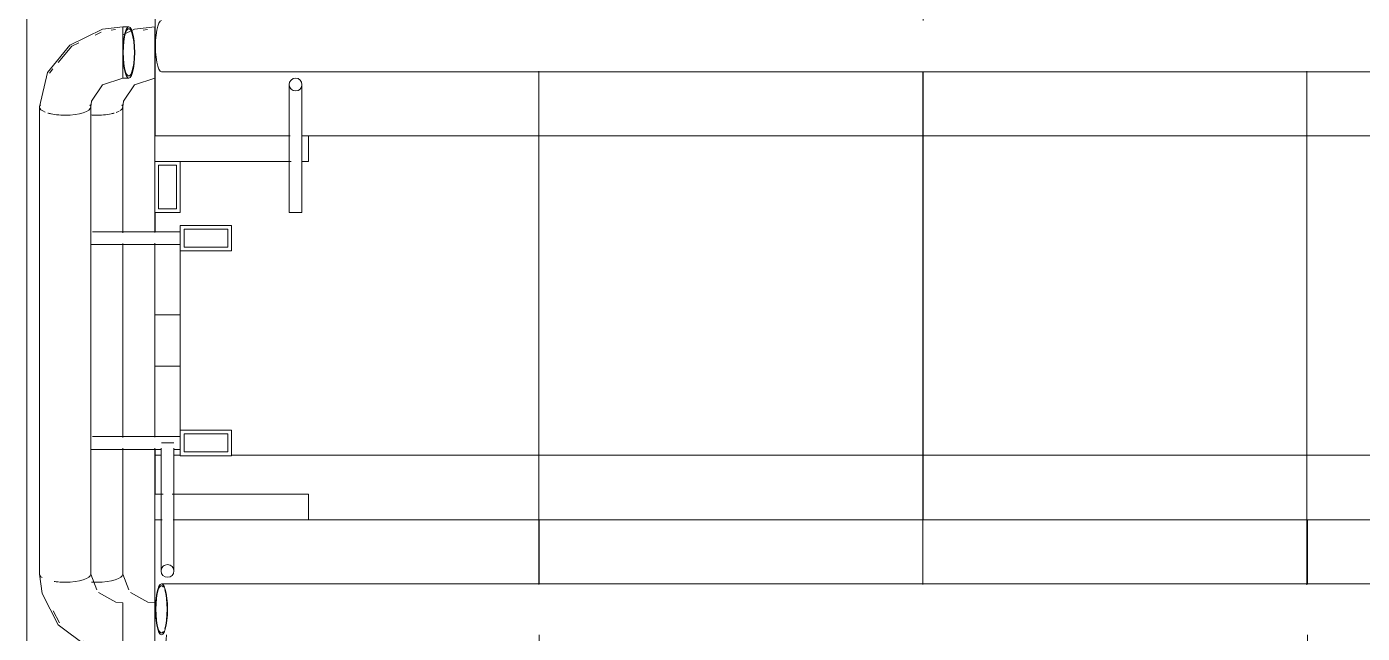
# Model space of a CAD drawing. Header units: millimetres. Extents: x -6467 to 106027, y -7090 to 195095.
# Drawn here: x 68950 to 69993, y 56892 to 57366 of the extents above; entities that cross this region are included whole.
import ezdxf

# ---------------------------------------------------------------- set-up
doc = ezdxf.new("R2010")
doc.units = ezdxf.units.MM
doc.linetypes.add('50_200_ШТРИХ_1Т_ш5_п1_п1_', pattern=[1400, 1000, -200, 0, -200])
for name, color, linetype, lineweight in [('A-FLOR', 7, 'Continuous', 9), ('Ограждение', 7, 'Continuous', 9), ('Ограждение-1', 7, 'Continuous', 20)]:
    doc.layers.add(name, color=color, linetype=linetype, lineweight=lineweight)
for name, color, linetype, lineweight, true_color in [('S-STRS-1', 7, 'Continuous', 9, 0xaaaaaa), ('S-STRS-2', 7, 'Continuous', 5, 0xbfbfbf), ('Оси-3', 7, '50_200_ШТРИХ_1Т_ш5_п1_п1_', 9, 0xaaaaaa)]:
    doc.layers.add(name, color=color, linetype=linetype, lineweight=lineweight, true_color=true_color)
pattern_1 = [(0, (72950, 55431.04), (0, 600), []), (90, (72950, 55431.04), (-600, 4e-14), [])]
pattern_2 = [(180, (69050, 58831.04), (7e-14, -600), []), (270, (69050, 58831.04), (600, 4e-14), [])]
pattern_3 = [(180, (69050, 58831.04), (-7e-14, -600), []), (270, (69050, 58831.04), (600, 4e-14), [])]

# ---------------------------------------------------------------- blocks, each defined once
blk = doc.blocks.new('О_Элемент ограждения_Обод_Труба_ГОСТ 8645-68 - О_Элемент ограждения_Обод_Труба_ГОСТ 8645-68-26169597-АИ_План этажа Радиаторы_2')
at = {"layer": 'Ограждение-1'}
for p, q in [((-20, -20), (-20, 20)), ((-20, 20), (0, 20)), ((-17, 17), (-17, -17)), ((-3, 17), (-17, 17)), ((-3, -17), (-3, 17)), ((0, 20), (0, -20)), ((0, -20), (-20, -20)), ((-17, -17), (-3, -17))]:
    blk.add_line(p, q, dxfattribs=at)
blk = doc.blocks.new('О_Полоса_Трапеция прямоугольная_Прокат_ГОСТ 103-2006 - Крепежная пластина-V116-АИ_План этажа Радиаторы_2')
at = {"layer": 'Ограждение'}
for p, q in [((69050, 57281), (69050, 57261)), ((69170, 57261), (69170, 57281)), ((69070, 57261), (69156.5, 57261)), ((69164.6, 57261), (69170, 57261))]:
    blk.add_line(p, q, dxfattribs=at)
blk = doc.blocks.new('О_Кронштейн_Форма Г_Круг_ГОСТ 2590-2006 - О_Кронштейн_Форма Г_Круг_ГОСТ 2590-2006-18996168-АИ_План этажа Радиаторы_2')
at = {"layer": 'Ограждение'}
for p, q in [((7755, 57221), (7755, 57296)), ((7765, 57296), (7765, 57221)), ((7755, 57221), (7760, 57221)), ((7760, 57221), (7765, 57221))]:
    blk.add_line(p, q, dxfattribs=at)
at = {"layer": 'Ограждение', "flags": 128}
for points in [[(7755, 57296), (7755, 57312.4), (7755, 57320.8), (7755, 57321)], [(7765, 57321), (7765, 57314.9), (7765, 57299.6), (7765, 57296)]]:
    blk.add_lwpolyline(points, dxfattribs=at)
at = {"layer": 'Ограждение'}
for start, end in [(90, 270), (270, 90)]:
    blk.add_arc((7760, 57321), 5, start, end, dxfattribs=at)
blk = doc.blocks.new('О_Кронштейн_Форма Г_Круг_ГОСТ 2590-2006 - О_Кронштейн_Форма Г_Круг_ГОСТ 2590-2006-V98-АИ_План этажа Радиаторы_2')
at = {"layer": 'Ограждение'}
for p, q in [((7755, 57221), (7755, 57296)), ((7765, 57296), (7765, 57221)), ((7755, 57221), (7755.2, 57221)), ((7764.8, 57221), (7765, 57221))]:
    blk.add_line(p, q, dxfattribs=at)
at = {"layer": 'Ограждение', "flags": 128}
for points in [[(7755, 57296), (7755, 57312.4), (7755, 57320.8), (7755, 57321)], [(7765, 57321), (7765, 57314.9), (7765, 57299.6), (7765, 57296)]]:
    blk.add_lwpolyline(points, dxfattribs=at)
at = {"layer": 'Ограждение'}
for start, end in [(135, 225), (345, 30), (300, 315)]:
    blk.add_arc((7760, 57321), 5, start, end, dxfattribs=at)
blk = doc.blocks.new('О_Элемент поручня_Маршевый_Труба_ГОСТ 8732-78 - О_Элемент поручня_Маршевый_Труба_ГОСТ 8732-78-V117-АИ_План этажа Радиаторы_2')
at = {"layer": 'Ограждение'}
blk.add_line((-13.2, 0), (-3902.6, 0), dxfattribs=at)
at = {"layer": 'Ограждение', "flags": 128}
for points in [[(-8.4, -20), (-8.6, -15.5), (-8.9, -11.3), (-9.5, -7.5), (-10.2, -4.4), (-11.1, -2), (-12.1, -0.5), (-13.2, 0)], [(-13.2, -40), (-12.1, -39.5), (-11.1, -38), (-10.2, -35.6), (-9.5, -32.5), (-8.9, -28.7), (-8.6, -24.5), (-8.4, -20)]]:
    blk.add_lwpolyline(points, dxfattribs=at)
blk = doc.blocks.new('О_Элемент поручня_Маршевый_Труба_ГОСТ 8732-78 - О_Элемент поручня_Маршевый_Труба_ГОСТ 8732-78-V103-АИ_План этажа Радиаторы_2')
at = {"layer": 'Ограждение'}
blk.add_line((-13.2, 0), (-3902.6, 0), dxfattribs=at)
at = {"layer": 'Ограждение', "flags": 128}
for points in [[(-3907.3, -20), (-3907.2, -15.5), (-3906.9, -11.3), (-3906.3, -7.5), (-3905.6, -4.4), (-3904.7, -2), (-3903.7, -0.5), (-3902.6, 0)], [(-3901.1, -2.7), (-3902.1, -1.6), (-3903.1, -1.6), (-3904.2, -2.7), (-3905.1, -4.8), (-3905.9, -7.7), (-3906.5, -11.4), (-3906.9, -15.6), (-3907, -20)], [(-3902.6, 0), (-3901.6, -0.5), (-3900.6, -2), (-3899.7, -4.4), (-3898.9, -7.5), (-3898.4, -11.3), (-3898, -15.5), (-3897.9, -20)], [(-3898.2, -20), (-3898.4, -15.6), (-3898.7, -11.4), (-3899.3, -7.7), (-3900.1, -4.8), (-3900.2, -4.7)], [(-3902.6, -40), (-3903.7, -39.5), (-3904.7, -38), (-3905.6, -35.6), (-3906.3, -32.5), (-3906.9, -28.7), (-3907.2, -24.5), (-3907.3, -20)], [(-3907, -20), (-3906.9, -24.4), (-3906.5, -28.6), (-3905.9, -32.3), (-3905.1, -35.2), (-3904.2, -37.3), (-3903.1, -38.4), (-3902.1, -38.4), (-3901.1, -37.3)], [(-3897.9, -20), (-3898, -24.5), (-3898.4, -28.7), (-3898.9, -32.5), (-3899.7, -35.6), (-3900.6, -38), (-3901.6, -39.5), (-3902.6, -40)], [(-3900.1, -35.2), (-3899.3, -32.3), (-3898.7, -28.6), (-3898.4, -24.4), (-3898.2, -20)]]:
    blk.add_lwpolyline(points, dxfattribs=at)
blk = doc.blocks.new('О_Элемент поручня_Маршевый_Труба_ГОСТ 8732-78 - О_Элемент поручня_Маршевый_Труба_ГОСТ 8732-78-V118-АИ_План этажа Радиаторы_2')
at = {"layer": 'Ограждение'}
blk.add_line((-3902.1, -1.6), (-3903.1, -1.6), dxfattribs=at)
at = {"layer": 'Ограждение', "flags": 128}
blk.add_lwpolyline([(-3907.3, -19.4), (-3907.2, -15.5), (-3906.9, -11.3), (-3906.3, -7.5), (-3905.6, -4.4), (-3904.7, -2), (-3903.7, -0.5), (-3902.6, 0)], dxfattribs=at)
blk = doc.blocks.new('О_Полоса_Трапеция прямоугольная_Прокат_ГОСТ 103-2006 - Крепежная пластина-V119-АИ_План этажа Радиаторы_2')
at = {"layer": 'Ограждение'}
for p, q in [((69056.5, 57001), (69050, 57001)), ((69170, 57001), (69063.5, 57001)), ((69170, 56981), (69170, 57001))]:
    blk.add_line(p, q, dxfattribs=at)
blk = doc.blocks.new('О_Кронштейн_Форма Г_Круг_ГОСТ 2590-2006 - О_Кронштейн_Форма Г_Круг_ГОСТ 2590-2006-V120-АИ_План этажа Радиаторы_2')
at = {"layer": 'Ограждение'}
for p, q in [((69060, 57041), (69055.2, 57041)), ((69064.8, 57041), (69060, 57041)), ((69055, 56966), (69055, 57036.9)), ((69065, 57036.8), (69065, 56966))]:
    blk.add_line(p, q, dxfattribs=at)
at = {"layer": 'Ограждение', "flags": 128}
for points in [[(69055, 56941), (69055, 56947.2), (69055, 56962.5), (69055, 56966)], [(69065, 56966), (69065, 56949.7), (69065, 56941.3), (69065, 56941)]]:
    blk.add_lwpolyline(points, dxfattribs=at)
at = {"layer": 'Ограждение'}
for start, end in [(90, 270), (270, 90)]:
    blk.add_arc((69060, 56941), 5, start, end, dxfattribs=at)
blk = doc.blocks.new('О_Кронштейн_Форма Г_Круг_ГОСТ 2590-2006 - О_Кронштейн_Форма Г_Круг_ГОСТ 2590-2006-V121-АИ_План этажа Радиаторы_2')
at = {"layer": 'Ограждение'}
for p, q in [((69055, 56966), (69055, 57036.9)), ((69065, 57036.8), (69065, 56966))]:
    blk.add_line(p, q, dxfattribs=at)
at = {"layer": 'Ограждение', "flags": 128}
for points in [[(69055, 56941), (69055, 56947.2), (69055, 56962.5), (69055, 56966)], [(69065, 56966), (69065, 56949.7), (69065, 56941.3), (69065, 56941)]]:
    blk.add_lwpolyline(points, dxfattribs=at)
at = {"layer": 'Ограждение'}
for start, end in [(120, 135), (315, 45), (165, 210)]:
    blk.add_arc((69060, 56941), 5, start, end, dxfattribs=at)
blk = doc.blocks.new('О_Кронштейн_Форма Г_Круг_ГОСТ 25901 - О_Кронштейн_Форма Г_Круг_ГОСТ 2590-2006 2-26172775-АИ_План этажа Радиаторы_2')
at = {"layer": 'Ограждение'}
for p, q in [((7624.5, 57212.1), (7670, 57212.1)), ((7670, 57202.1), (7624.4, 57202.1))]:
    blk.add_line(p, q, dxfattribs=at)
blk = doc.blocks.new('О_Кронштейн_Форма Г_Круг_ГОСТ 25901 - О_Кронштейн_Форма Г_Круг_ГОСТ 2590-2006 2-V109-АИ_План этажа Радиаторы_2')
at = {"layer": 'Ограждение'}
for p, q in [((7601.5, 57212.1), (7605, 57212.1)), ((7605, 57212.1), (7670, 57212.1)), ((7670, 57207.1), (7670, 57212.1)), ((7670, 57202.1), (7670, 57207.1)), ((7605, 57202.1), (7600, 57202.1)), ((7670, 57202.1), (7605, 57202.1))]:
    blk.add_line(p, q, dxfattribs=at)
blk = doc.blocks.new('О_Кронштейн_Форма Г_Круг_ГОСТ 25901 - О_Кронштейн_Форма Г_Круг_ГОСТ 2590-2006 2-V128-АИ_План этажа Радиаторы_2')
at = {"layer": 'Ограждение'}
for p, q in [((69024.9, 57046), (69070, 57046)), ((69055.2, 57036), (69024.9, 57036)), ((69070, 57036), (69064.8, 57036))]:
    blk.add_line(p, q, dxfattribs=at)
blk = doc.blocks.new('О_Кронштейн_Форма Г_Круг_ГОСТ 25901 - О_Кронштейн_Форма Г_Круг_ГОСТ 2590-2006 2-V129-АИ_План этажа Радиаторы_2')
at = {"layer": 'Ограждение'}
for p, q in [((69001.5, 57046), (69005, 57046)), ((69005, 57046), (69070, 57046)), ((69005, 57036), (68999.8, 57036)), ((69055.2, 57036), (69005, 57036)), ((69070, 57036), (69064.8, 57036))]:
    blk.add_line(p, q, dxfattribs=at)
blk = doc.blocks.new('О_Элемент ограждения_Обод_Труба_ГОСТ 1 - О_Элемент ограждения_Обод_Труба_ГОСТ 8645-68 2-V130-АИ_План этажа Радиаторы_2')
at = {"layer": 'Ограждение-1'}
for p, q in [((-180, 20), (-160, 20)), ((-180, -20), (-180, 20)), ((-177, 17), (-177, -17)), ((-163, 17), (-177, 17)), ((-163, -17), (-163, 17)), ((-160, 20), (-160, -20)), ((-20, -20), (-20, 20)), ((-20, 20), (0, 20)), ((-17, 17), (-17, -17)), ((-3, 17), (-17, 17)), ((-3, -17), (-3, 17)), ((0, 20), (0, -20)), ((-174.8, -20), (-180, -20)), ((-177, -17), (-163, -17)), ((-160, -20), (-165.2, -20)), ((0, -20), (-20, -20)), ((-17, -17), (-3, -17))]:
    blk.add_line(p, q, dxfattribs=at)
blk = doc.blocks.new('О_Полоса_Трапеция прямоугольная_Прокат_ГОСТ 1 - Крепежная пластина 2-V131-АИ_План этажа Радиаторы_2')
at = {"layer": 'Ограждение'}
for p, q in [((69070, 57141), (69050, 57141)), ((69070, 57051), (69070, 57141))]:
    blk.add_line(p, q, dxfattribs=at)
blk = doc.blocks.new('О_Элемент поручня_Маршевый_Труба_ГОСТ 1 - О_Элемент поручня_Маршевый_Труба_ГОСТ 8732-78 2-26200901-АИ_План этажа Радиаторы_2')
at = {"layer": 'Ограждение'}
for p, q in [((-371.3, 0), (-6.4, 0)), ((-6.4, -40), (-371.3, -40))]:
    blk.add_line(p, q, dxfattribs=at)
for centre, start_param, end_param in [((-371.3, -20), 0, 0.224399), ((-371.3, -20), 4.712389, 6.283185), ((-6.4, -20), 4.712389, 6.283185), ((-371.3, -20), 4.039191, 4.712389), ((-6.4, -20), 4.48799, 4.712389), ((-6.4, -20), 4.26359, 4.449653), ((-371.3, -20), 2.879793, 3.141593), ((-371.3, -20), 3.141593, 3.814791), ((-6.4, -20), 3.141593, 3.590392)]:
    blk.add_ellipse(centre, major_axis=(0, 20), ratio=0.322266, start_param=start_param, end_param=end_param, dxfattribs=at)
blk = doc.blocks.new('О_Элемент поручня_Маршевый_Труба_ГОСТ 1 - О_Элемент поручня_Маршевый_Труба_ГОСТ 8732-78 2-V132-АИ_План этажа Радиаторы_2')
at = {"layer": 'Ограждение'}
for p, q in [((-371.3, 0), (-273, 0)), ((-264.6, 0), (-113, 0)), ((-104.6, 0), (-6.4, 0))]:
    blk.add_line(p, q, dxfattribs=at)
for centre, start_param, end_param in [((-371.3, -20), 0, 0.261799), ((-371.3, -20), 5.834386, 6.283185), ((-371.3, -20), 4.712389, 5.385587), ((-6.4, -20), 4.712389, 6.283185), ((-371.3, -20), 4.45951, 4.712389), ((-6.4, -20), 4.48799, 4.712389)]:
    blk.add_ellipse(centre, major_axis=(0, 20), ratio=0.322266, start_param=start_param, end_param=end_param, dxfattribs=at)
blk = doc.blocks.new('О_Полоса_Трапеция прямоугольная_Прокат_ГОСТ 1 - Крепежная пластина 2-V133-АИ_План этажа Радиаторы_2')
at = {"layer": 'Ограждение'}
for p, q in [((69070, 57101), (69070, 57191)), ((69050, 57101), (69070, 57101))]:
    blk.add_line(p, q, dxfattribs=at)
blk = doc.blocks.new('О_Элемент поручня_Загиб_Труба_ГОСТ 1 - О_Элемент поручня_Загиб_Труба_ГОСТ 8732-78 2-V134-АИ_План этажа Радиаторы_2')
at = {"layer": 'Ограждение'}
for p, q in [((69000, 56938.6), (69004.8, 56926.3)), ((69025, 56913.9), (69025, 56916)), ((69025, 56889.6), (69025, 56914.9)), ((69025, 56914.5), (69025, 56913.5)), ((68975.5, 56900.4), (68970.6, 56909.9)), ((69025, 56876), (69025, 56889.6)), ((69025, 56877.5), (69022.6, 56878)), ((69025, 56877.8), (69025, 56877.5))]:
    blk.add_line(p, q, dxfattribs=at)
at = {"layer": 'Ограждение', "flags": 128}
for points in [[(69025, 56876), (68997.1, 56882), (68974.7, 56898.9), (68962, 56923.4), (68960, 56938.6)], [(69006.1, 56924.1), (69019.7, 56916.5), (69025, 56916)], [(69005.7, 56881.7), (68997.5, 56883.5), (68994.3, 56886)]]:
    blk.add_lwpolyline(points, dxfattribs=at)
at = {"layer": 'Ограждение'}
blk.add_ellipse((68980, 56938.6), major_axis=(20, 0), ratio=0.322266, start_param=4.712389, end_param=6.283185, dxfattribs=at)
blk = doc.blocks.new('О_Элемент поручня_Загиб_Труба_ГОСТ 1 - О_Элемент поручня_Загиб_Труба_ГОСТ 8732-78 2-V135-АИ_План этажа Радиаторы_2')
at = {"layer": 'Ограждение'}
for p, q in [((69025, 56938.6), (69029.8, 56926.3)), ((69050, 56913.9), (69050, 56916)), ((69050, 56913), (69050, 56914.9)), ((69050, 56914.5), (69050, 56913.5)), ((69030.7, 56881.7), (69025, 56883)), ((69050, 56876), (69025, 56881.4)), ((69050, 56877.5), (69047.6, 56878)), ((69050, 56876), (69050, 56878.1)), ((69050, 56877.8), (69050, 56877.5))]:
    blk.add_line(p, q, dxfattribs=at)
at = {"layer": 'Ограждение', "flags": 128}
blk.add_lwpolyline([(69031.1, 56924.1), (69044.7, 56916.5), (69050, 56916)], dxfattribs=at)
at = {"layer": 'Ограждение'}
blk.add_ellipse((69005, 56938.6), major_axis=(20, 0), ratio=0.322266, start_param=4.712389, end_param=6.283185, dxfattribs=at)
blk = doc.blocks.new('О_Элемент поручня_Загиб_Труба_ГОСТ 1 - О_Элемент поручня_Загиб_Труба_ГОСТ 8732-78 2-V136-АИ_План этажа Радиаторы_2')
at = {"layer": 'Ограждение'}
for p, q in [((69003.4, 57359.6), (69008.1, 57361.8)), ((69015.9, 57363.6), (69019.4, 57364)), ((69025, 57365), (69025, 57366)), ((69025, 57339.6), (69025, 57365)), ((68967.7, 57329.9), (68970.5, 57333.3)), ((69025, 57335), (69025, 57339.6)), ((69025, 57331), (69025, 57335)), ((69025, 57326.1), (69025, 57331)), ((69025, 57330.7), (69025, 57328.6)), ((69025, 57327.6), (69025, 57327.6))]:
    blk.add_line(p, q, dxfattribs=at)
at = {"layer": 'Ограждение', "flags": 128}
for points in [[(68960, 57303.5), (68966.2, 57330.3), (68983.7, 57351.8), (69009.1, 57364.2), (69025, 57366.1)], [(68974.6, 57338.3), (68985.2, 57351.1), (68990.6, 57353.6)], [(69025, 57326.1), (69009.1, 57320.9), (69000.5, 57308.1), (69000, 57303.5)]]:
    blk.add_lwpolyline(points, dxfattribs=at)
at = {"layer": 'Ограждение'}
for start_param, end_param in [(2.879793, 3.141593), (4.712389, 6.283185), (0, 0.261799), (3.975256, 4.128787)]:
    blk.add_ellipse((68980, 57303.5), major_axis=(20, 0), ratio=0.322266, start_param=start_param, end_param=end_param, dxfattribs=at)
blk = doc.blocks.new('О_Элемент поручня_Загиб_Труба_ГОСТ 1 - О_Элемент поручня_Загиб_Труба_ГОСТ 8732-78 2-V137-АИ_План этажа Радиаторы_2')
at = {"layer": 'Ограждение'}
for p, q in [((69040.9, 57363.6), (69044.4, 57364)), ((69050, 57365), (69050, 57366)), ((69050, 57339.6), (69050, 57365)), ((69050, 57335), (69050, 57339.6)), ((69050, 57331), (69050, 57335)), ((69050, 57326.1), (69050, 57331)), ((69050, 57330.7), (69050, 57328.6)), ((69050, 57327.6), (69050, 57327.6))]:
    blk.add_line(p, q, dxfattribs=at)
at = {"layer": 'Ограждение', "flags": 128}
for points in [[(69025, 57359.8), (69034.1, 57364.2), (69050, 57366.1)], [(69050, 57326.1), (69034.1, 57320.9), (69025.5, 57308.1), (69025, 57303.5)]]:
    blk.add_lwpolyline(points, dxfattribs=at)
at = {"layer": 'Ограждение'}
for start_param, end_param in [(5.546052, 5.759587), (0, 0.261799), (4.45951, 4.712389), (5.295991, 5.449522)]:
    blk.add_ellipse((69005, 57303.5), major_axis=(20, 0), ratio=0.322266, start_param=start_param, end_param=end_param, dxfattribs=at)
blk = doc.blocks.new('О_Элемент поручня_Площадочный_Одноуровневый_ГОСТ 1 - О_Элемент поручня_Площадочный_Одноуровневый_ГОСТ 8732-78 2-V138-АИ_План этажа Радиаторы_2')
at = {"layer": 'Ограждение'}
for p, q in [((4.7, 0), (0, 0)), ((0, 0), (0, -0.7)), ((0, -10), (0, -13.2)), ((0, -20), (0, -21.8)), ((0, -37.9), (0, -36)), ((0, -37.9), (0, -36)), ((0, -39.3), (0, -40)), ((0, -40), (4.7, -40))]:
    blk.add_line(p, q, dxfattribs=at)
at = {"layer": 'Ограждение', "flags": 128}
for points in [[(0, -20), (0.1, -15.5), (0.5, -11.3), (1, -7.5), (1.8, -4.4), (2.7, -2), (3.7, -0.5), (4.7, 0)], [(9.1, -20), (9, -15.6), (8.6, -11.4), (8, -7.7), (7.2, -4.8), (6.3, -2.7), (5.2, -1.6), (4.2, -1.6), (3.2, -2.7), (2.2, -4.8), (1.5, -7.7), (0.9, -11.4), (0.5, -15.6), (0.4, -20)], [(4.7, 0), (5.8, -0.5), (6.8, -2), (7.7, -4.4), (8.4, -7.5), (9, -11.3), (9.3, -15.5), (9.4, -20)], [(4.7, -40), (3.7, -39.5), (2.7, -38), (1.8, -35.6), (1, -32.5), (0.5, -28.7), (0.1, -24.5), (0, -20)], [(0.4, -20), (0.5, -24.4), (0.9, -28.6), (1.5, -32.3), (2.2, -35.2), (3.2, -37.3), (4.2, -38.4), (5.2, -38.4), (6.3, -37.3), (7.2, -35.2), (8, -32.3), (8.6, -28.6), (9, -24.4), (9.1, -20)], [(9.4, -20), (9.3, -24.5), (9, -28.7), (8.4, -32.5), (7.7, -35.6), (6.8, -38), (5.8, -39.5), (4.7, -40)]]:
    blk.add_lwpolyline(points, dxfattribs=at)
blk = doc.blocks.new('О_Элемент поручня_Площадочный_Одноуровневый_ГОСТ 1 - О_Элемент поручня_Площадочный_Одноуровневый_ГОСТ 8732-78 2-V139-АИ_План этажа Радиаторы_2')
at = {"layer": 'Ограждение'}
for p, q in [((4.7, 0), (0, 0)), ((0, -40), (4.7, -40))]:
    blk.add_line(p, q, dxfattribs=at)
at = {"layer": 'Ограждение', "flags": 128}
for points in [[(1.8, -4.4), (2.7, -2), (3.7, -0.5), (4.7, 0)], [(6.3, -2.7), (5.2, -1.6), (4.2, -1.6), (3.2, -2.7), (2.2, -4.8)], [(4.7, 0), (5.8, -0.5), (6.8, -2)]]:
    blk.add_lwpolyline(points, dxfattribs=at)
blk = doc.blocks.new('О_Элемент поручня_Площадочный_Одноуровневый_ГОСТ 1 - О_Элемент поручня_Площадочный_Одноуровневый_ГОСТ 8732-78 2-V140-АИ_План этажа Радиаторы_2')
at = {"layer": 'Ограждение'}
for p, q in [((9.4, 0), (4.7, 0)), ((9.4, -2), (9.4, 0)), ((9.4, -5.9), (9.4, 0)), ((9.4, -1.5), (9.4, -2.1)), ((9.4, -20), (9.4, -6.3)), ((9.4, -40), (9.4, -20)), ((9.4, -36), (9.4, -38.5)), ((9.4, -40), (9.4, -37.3))]:
    blk.add_line(p, q, dxfattribs=at)
at = {"layer": 'Ограждение', "flags": 128}
for points in [[(1, -7.5), (0.5, -11.3), (0.1, -15)], [(4.7, 0), (3.7, -0.5), (2.7, -2), (1.8, -4.4), (1.3, -6.3)], [(3.2, -2.7), (4.2, -1.6), (5.2, -1.6), (6.3, -2.7)], [(6.8, -2), (5.8, -0.5), (4.7, 0)]]:
    blk.add_lwpolyline(points, dxfattribs=at)
blk = doc.blocks.new('О_Элемент поручня_Площадочный_Одноуровневый_ГОСТ 1 - О_Элемент поручня_Площадочный_Одноуровневый_ГОСТ 8732-78 2-V141-АИ_План этажа Радиаторы_2')
at = {"layer": 'Ограждение'}
for p, q in [((9.4, 0), (4.7, 0)), ((9.4, -2), (9.4, 0)), ((9.4, -2.7), (9.4, 0)), ((9.4, -40), (9.4, -37.3)), ((9.4, -37.9), (9.4, -38.5)), ((9.4, -40), (9.4, -38))]:
    blk.add_line(p, q, dxfattribs=at)
at = {"layer": 'Ограждение', "flags": 128}
for points in [[(4.7, 0), (3.7, -0.5), (2.7, -2), (1.8, -4.4)], [(3.2, -2.7), (4.2, -1.6), (5.2, -1.6), (6.3, -2.7)], [(6.8, -2), (5.8, -0.5), (4.7, 0)]]:
    blk.add_lwpolyline(points, dxfattribs=at)

msp = doc.modelspace()

# ---------------------------------------------------------------- hatches: boundary and pattern name
at = {"layer": 'S-STRS-2'}
h = msp.add_hatch(dxfattribs=at)
h.set_pattern_fill('FP_19', color=256, style=0, pattern_type=2)
h.set_pattern_definition(pattern_3)
h.paths.add_polyline_path([(69050, 57281), (69155.2, 57283.4), (69156.5, 57296), (69164.8, 57296), (69164.8, 57281), (69350, 57281), (69350, 57331), (69053.2, 57333), (69050.9, 57344.3), (69051.6, 57363.5), (69055.3, 57371), (69350, 57371), (69350, 58721), (69050, 58721), (69050, 57322.3)])
h.paths.add_polyline_path([(69160, 57305), (69155.7, 57307.3), (69156.6, 57310.9), (69164.3, 57307.3), (69162.5, 57305.1), (69160.2, 57305)])
h.paths.add_polyline_path([(69160, 57316), (69157.5, 57316.7), (69157.9, 57325.2), (69162.5, 57325.4), (69163.5, 57318.8), (69160.3, 57316.3)])
h.paths.add_polyline_path([(69050, 58761), (69350, 58761), (69350, 58831), (69050, 58831), (69050, 58818.1)])
h = msp.add_hatch(dxfattribs=at)
h.set_pattern_fill('FP_19', color=256, style=0, pattern_type=2)
h.set_pattern_definition(pattern_3)
h.paths.add_polyline_path([(69350, 57281), (69650, 57281), (69650, 57331), (69350, 57331)])
h.paths.add_polyline_path([(69350, 57371), (69650, 57371), (69650, 58721), (69350, 58721), (69350, 57410.3)])
h.paths.add_polyline_path([(69350, 58761), (69650, 58761), (69650, 58831), (69350, 58831), (69350, 58818.1)])
h = msp.add_hatch(dxfattribs=at)
h.set_pattern_fill('FP_19', color=256, style=0, pattern_type=2)
h.set_pattern_definition(pattern_3)
h.paths.add_polyline_path([(69667.7, 57281), (69950, 57281), (69950, 57331), (69650, 57331), (69650, 57281), (69660, 57281)])
h.paths.add_polyline_path([(69683.6, 57371), (69950, 57371), (69950, 58721), (69650, 58721), (69650, 57371), (69667.7, 57371)])
h.paths.add_polyline_path([(69950, 58761), (69950, 58831), (69650, 58831), (69650, 58761)])
h = msp.add_hatch(dxfattribs=at)
h.set_pattern_fill('FP_19', color=256, style=0, pattern_type=2)
h.set_pattern_definition(pattern_3)
h.paths.add_polyline_path([(69950, 57281), (70250, 57281), (70250, 57331), (69950, 57331)])
h.paths.add_polyline_path([(70098.9, 57371), (70250, 57371), (70250, 58721), (69950, 58721), (69950, 57371)])
h.paths.add_polyline_path([(70250, 58761), (70250, 58831), (69950, 58831), (69950, 58761)])
h = msp.add_hatch(dxfattribs=at)
h.set_pattern_fill('FP_18', color=256, style=0, pattern_type=2)
h.set_pattern_definition(pattern_2)
h.paths.add_polyline_path([(69268.4, 56981), (69350, 56981), (69350, 57281), (69170, 57281), (69170, 57261), (69164.8, 57261), (69163.5, 57221), (69155.2, 57221), (69155.2, 57261), (69070, 57261), (69070, 57221), (69050, 57221), (69050, 57205.9), (69070, 57208), (69070, 57211), (69110, 57211), (69110, 57191), (69070, 57191), (69070, 57051), (69110, 57051), (69110, 57031), (69070, 57031), (69070, 57036.2), (69064.8, 57034), (69064.8, 57001), (69170, 57001), (69170, 56981)])
h.paths.add_polyline_path([(69055.2, 57001), (69055.2, 57036.2), (69050, 57036.2), (69050, 57001)])
h.paths.add_polyline_path([(69073, 57034), (69107, 57034), (69107, 57048), (69073, 57048)])
h.paths.add_polyline_path([(69107, 57194), (69107, 57208), (69073, 57208), (69073, 57194), (69093, 57194)])
h.paths.add_polyline_path([(69053, 57224), (69067, 57224), (69067, 57258), (69053, 57258), (69053, 57234.3)])
h = msp.add_hatch(dxfattribs=at)
h.set_pattern_fill('FP_18', color=256, style=0, pattern_type=2)
h.set_pattern_definition(pattern_2)
h.paths.add_polyline_path([(69350, 56981), (69650, 56981), (69650, 57281), (69350, 57281), (69350, 57058.3)])
h = msp.add_hatch(dxfattribs=at)
h.set_pattern_fill('FP_19', color=256, style=0, pattern_type=2)
h.set_pattern_definition(pattern_3)
h.paths.add_polyline_path([(69950, 56981), (69950, 57281), (69650, 57281), (69650, 56981), (69683.6, 56981)])
h = msp.add_hatch(dxfattribs=at)
h.set_pattern_fill('FP_19', color=256, style=0, pattern_type=2)
h.set_pattern_definition(pattern_3)
h.paths.add_polyline_path([(70030, 56981), (70030, 57001), (70035.2, 57001), (70036.5, 57041), (70044.8, 57041), (70044.8, 57001), (70150, 57001), (70150, 56981), (70250, 56981), (70250, 57281), (70170, 57281), (70170, 57261), (70050, 57261), (70050, 57281), (69950, 57281), (69950, 56981)])
h = msp.add_hatch(dxfattribs=at)
h.set_pattern_fill('FP_17', color=256, style=0, pattern_type=2)
h.set_pattern_definition(pattern_1)
h.paths.add_polyline_path([(69050, 55431), (69350, 55431), (69350, 55501), (69050, 55501)])
h.paths.add_polyline_path([(69350, 55541), (69350, 56891), (69059.3, 56890.8), (69057.7, 56880.4), (69050, 56880.9), (69052.1, 56923.5), (69055.3, 56929.4), (69350, 56931), (69350, 56981), (69064.8, 56981), (69063.5, 56966), (69055.2, 56966), (69055.2, 56981), (69050, 56981), (69050, 55541), (69268.4, 55541)])
h.paths.add_polyline_path([(69060, 56936), (69056.5, 56939.2), (69056.5, 56943.3), (69062.5, 56945.4), (69062.1, 56936.9), (69060.7, 56936.3)])
h.paths.add_polyline_path([(69065, 56950.8), (69055.7, 56954.8), (69058.2, 56957), (69064.3, 56955.2), (69064.8, 56951.7)])
h = msp.add_hatch(dxfattribs=at)
h.set_pattern_fill('FP_17', color=256, style=0, pattern_type=2)
h.set_pattern_definition(pattern_1)
h.paths.add_polyline_path([(69350, 55431), (69650, 55431), (69650, 55501), (69350, 55501)])
h.paths.add_polyline_path([(69350, 55541), (69650, 55541), (69650, 56891), (69350, 56891), (69350, 56002.4)])
h.paths.add_polyline_path([(69350, 56931), (69650, 56931), (69650, 56981), (69350, 56981)])
h = msp.add_hatch(dxfattribs=at)
h.set_pattern_fill('FP_17', color=256, style=0, pattern_type=2)
h.set_pattern_definition(pattern_1)
h.paths.add_polyline_path([(69650, 55431), (69950, 55431), (69950, 55501), (69650, 55501)])
h.paths.add_polyline_path([(69950, 55541), (69950, 56891), (69650, 56891), (69650, 55541)])
h.paths.add_polyline_path([(69950, 56931), (69950, 56981), (69650, 56981), (69650, 56931), (69683.6, 56931)])
h = msp.add_hatch(dxfattribs=at)
h.set_pattern_fill('FP_17', color=256, style=0, pattern_type=2)
h.set_pattern_definition(pattern_1)
h.paths.add_polyline_path([(69950, 55431), (70250, 55431), (70250, 55501), (69950, 55501)])
h.paths.add_polyline_path([(69950, 55541), (70250, 55541), (70250, 56891), (69950, 56891), (69950, 56002.4)])
h.paths.add_polyline_path([(70250, 56931), (70250, 56981), (70044.8, 56981), (70043.5, 56966), (70035.2, 56966), (70035.2, 56981), (69950, 56981), (69950, 56931), (70098.9, 56931)])
h.paths.add_polyline_path([(70040, 56936), (70036.5, 56939.2), (70036.5, 56943.3), (70042.5, 56945.4), (70042.1, 56936.9), (70041.3, 56936.6)])
h.paths.add_polyline_path([(70045, 56950.8), (70035.7, 56954.8), (70037.5, 56957), (70044.3, 56955.2), (70044.8, 56951.7)])

# ---------------------------------------------------------------- linework, layer by layer
at = {"layer": 'A-FLOR'}
for p, q in [((69050, 57205.4), (69050, 57221)), ((69050, 57045.4), (69050, 57197)), ((69050, 56913), (69050, 57037))]:
    msp.add_line(p, q, dxfattribs=at)
at = {"layer": 'S-STRS-1'}
for p, q in [((69050, 57330.7), (69050, 57281)), ((69050, 57330.7), (69050, 57281)), ((69350, 57331.5), (69350, 57281)), ((69350, 57331.5), (69350, 57281)), ((69650, 57331.3), (69650, 57281)), ((69650, 57331.3), (69650, 57281)), ((69950, 57331.5), (69950, 57281)), ((69950, 57331.5), (69950, 57281)), ((69050, 57281), (69155.7, 57281)), ((69164.6, 57281), (69350, 57281)), ((69350, 57281), (69350, 56981)), ((69350, 57281), (69350, 56981)), ((69350, 57281), (69650, 57281)), ((69650, 57281), (69650, 56981)), ((69650, 57281), (69650, 56981)), ((69650, 57281), (69950, 57281)), ((69950, 57281), (69950, 56981)), ((69950, 57281), (69950, 56981)), ((69950, 57281), (70250, 57281)), ((69050, 56913), (69050, 56981)), ((69055.8, 56981), (69050, 56981)), ((69350, 56981), (69064.3, 56981)), ((69650, 56981), (69350, 56981)), ((69350, 56930.4), (69350, 56981)), ((69350, 56930.4), (69350, 56981)), ((69950, 56981), (69650, 56981)), ((69650, 56930.3), (69650, 56981)), ((69650, 56930.3), (69650, 56981)), ((70035.8, 56981), (69950, 56981)), ((69950, 56930.2), (69950, 56981)), ((69950, 56930.2), (69950, 56981))]:
    msp.add_line(p, q, dxfattribs=at)
at = {"layer": 'Оси-3'}
msp.add_line((68950, 91281), (68950, -5889.7), dxfattribs=at)

# ---------------------------------------------------------------- block references
at = {"layer": 'Ограждение'}
for name, p in [('О_Элемент поручня_Загиб_Труба_ГОСТ 1 - О_Элемент поручня_Загиб_Труба_ГОСТ 8732-78 2-V136-АИ_План этажа Радиаторы_2', (0, 0)), ('О_Элемент поручня_Загиб_Труба_ГОСТ 1 - О_Элемент поручня_Загиб_Труба_ГОСТ 8732-78 2-V137-АИ_План этажа Радиаторы_2', (0, 0)), ('О_Элемент поручня_Площадочный_Одноуровневый_ГОСТ 1 - О_Элемент поручня_Площадочный_Одноуровневый_ГОСТ 8732-78 2-V138-АИ_План этажа Радиаторы_2', (69025, 57366.1)), ('О_Элемент поручня_Площадочный_Одноуровневый_ГОСТ 1 - О_Элемент поручня_Площадочный_Одноуровневый_ГОСТ 8732-78 2-V139-АИ_План этажа Радиаторы_2', (69025, 57366.1)), ('О_Кронштейн_Форма Г_Круг_ГОСТ 2590-2006 - О_Кронштейн_Форма Г_Круг_ГОСТ 2590-2006-V98-АИ_План этажа Радиаторы_2', (61400, 0)), ('О_Кронштейн_Форма Г_Круг_ГОСТ 2590-2006 - О_Кронштейн_Форма Г_Круг_ГОСТ 2590-2006-18996168-АИ_План этажа Радиаторы_2', (61400, 0)), ('О_Полоса_Трапеция прямоугольная_Прокат_ГОСТ 103-2006 - Крепежная пластина-V116-АИ_План этажа Радиаторы_2', (0, 0)), ('О_Кронштейн_Форма Г_Круг_ГОСТ 25901 - О_Кронштейн_Форма Г_Круг_ГОСТ 2590-2006 2-V109-АИ_План этажа Радиаторы_2', (61400, -6.1)), ('О_Кронштейн_Форма Г_Круг_ГОСТ 25901 - О_Кронштейн_Форма Г_Круг_ГОСТ 2590-2006 2-26172775-АИ_План этажа Радиаторы_2', (61400, -6.1)), ('О_Полоса_Трапеция прямоугольная_Прокат_ГОСТ 1 - Крепежная пластина 2-V133-АИ_План этажа Радиаторы_2', (0, 0)), ('О_Полоса_Трапеция прямоугольная_Прокат_ГОСТ 1 - Крепежная пластина 2-V131-АИ_План этажа Радиаторы_2', (0, 0)), ('О_Кронштейн_Форма Г_Круг_ГОСТ 25901 - О_Кронштейн_Форма Г_Круг_ГОСТ 2590-2006 2-V129-АИ_План этажа Радиаторы_2', (0, 0)), ('О_Кронштейн_Форма Г_Круг_ГОСТ 25901 - О_Кронштейн_Форма Г_Круг_ГОСТ 2590-2006 2-V128-АИ_План этажа Радиаторы_2', (0, 0)), ('О_Кронштейн_Форма Г_Круг_ГОСТ 2590-2006 - О_Кронштейн_Форма Г_Круг_ГОСТ 2590-2006-V120-АИ_План этажа Радиаторы_2', (0, 0)), ('О_Кронштейн_Форма Г_Круг_ГОСТ 2590-2006 - О_Кронштейн_Форма Г_Круг_ГОСТ 2590-2006-V121-АИ_План этажа Радиаторы_2', (0, 0)), ('О_Полоса_Трапеция прямоугольная_Прокат_ГОСТ 103-2006 - Крепежная пластина-V119-АИ_План этажа Радиаторы_2', (0, 0)), ('О_Элемент поручня_Загиб_Труба_ГОСТ 1 - О_Элемент поручня_Загиб_Труба_ГОСТ 8732-78 2-V134-АИ_План этажа Радиаторы_2', (0, 0)), ('О_Элемент поручня_Загиб_Труба_ГОСТ 1 - О_Элемент поручня_Загиб_Труба_ГОСТ 8732-78 2-V135-АИ_План этажа Радиаторы_2', (0, 0)), ('О_Элемент поручня_Маршевый_Труба_ГОСТ 8732-78 - О_Элемент поручня_Маршевый_Труба_ГОСТ 8732-78-V103-АИ_План этажа Радиаторы_2', (72957.9, 56931)), ('О_Элемент поручня_Маршевый_Труба_ГОСТ 8732-78 - О_Элемент поручня_Маршевый_Труба_ГОСТ 8732-78-V118-АИ_План этажа Радиаторы_2', (72957.9, 56931))]:
    msp.add_blockref(name, p, dxfattribs=at)
for name, p, rotation in [('О_Элемент поручня_Маршевый_Труба_ГОСТ 8732-78 - О_Элемент поручня_Маршевый_Труба_ГОСТ 8732-78-V117-АИ_План этажа Радиаторы_2', (69042.1, 57331), 180), ('О_Элемент поручня_Маршевый_Труба_ГОСТ 1 - О_Элемент поручня_Маршевый_Труба_ГОСТ 8732-78 2-26200901-АИ_План этажа Радиаторы_2', (69000, 56932.2), 270.0000000000002), ('О_Элемент поручня_Маршевый_Труба_ГОСТ 1 - О_Элемент поручня_Маршевый_Труба_ГОСТ 8732-78 2-V132-АИ_План этажа Радиаторы_2', (69025, 56932.2), 270.0000000000002), ('О_Элемент ограждения_Обод_Труба_ГОСТ 8645-68 - О_Элемент ограждения_Обод_Труба_ГОСТ 8645-68-26169597-АИ_План этажа Радиаторы_2', (69050, 57241), 180), ('О_Элемент ограждения_Обод_Труба_ГОСТ 1 - О_Элемент ограждения_Обод_Труба_ГОСТ 8645-68 2-V130-АИ_План этажа Радиаторы_2', (69090, 57031), 270.0000000000002), ('О_Элемент поручня_Площадочный_Одноуровневый_ГОСТ 1 - О_Элемент поручня_Площадочный_Одноуровневый_ГОСТ 8732-78 2-V140-АИ_План этажа Радиаторы_2', (69059.4, 56876), 180), ('О_Элемент поручня_Площадочный_Одноуровневый_ГОСТ 1 - О_Элемент поручня_Площадочный_Одноуровневый_ГОСТ 8732-78 2-V141-АИ_План этажа Радиаторы_2', (69059.4, 56876), 180)]:
    msp.add_blockref(name, p, dxfattribs=dict(at, rotation=rotation))

doc.saveas('drawing.dxf')
